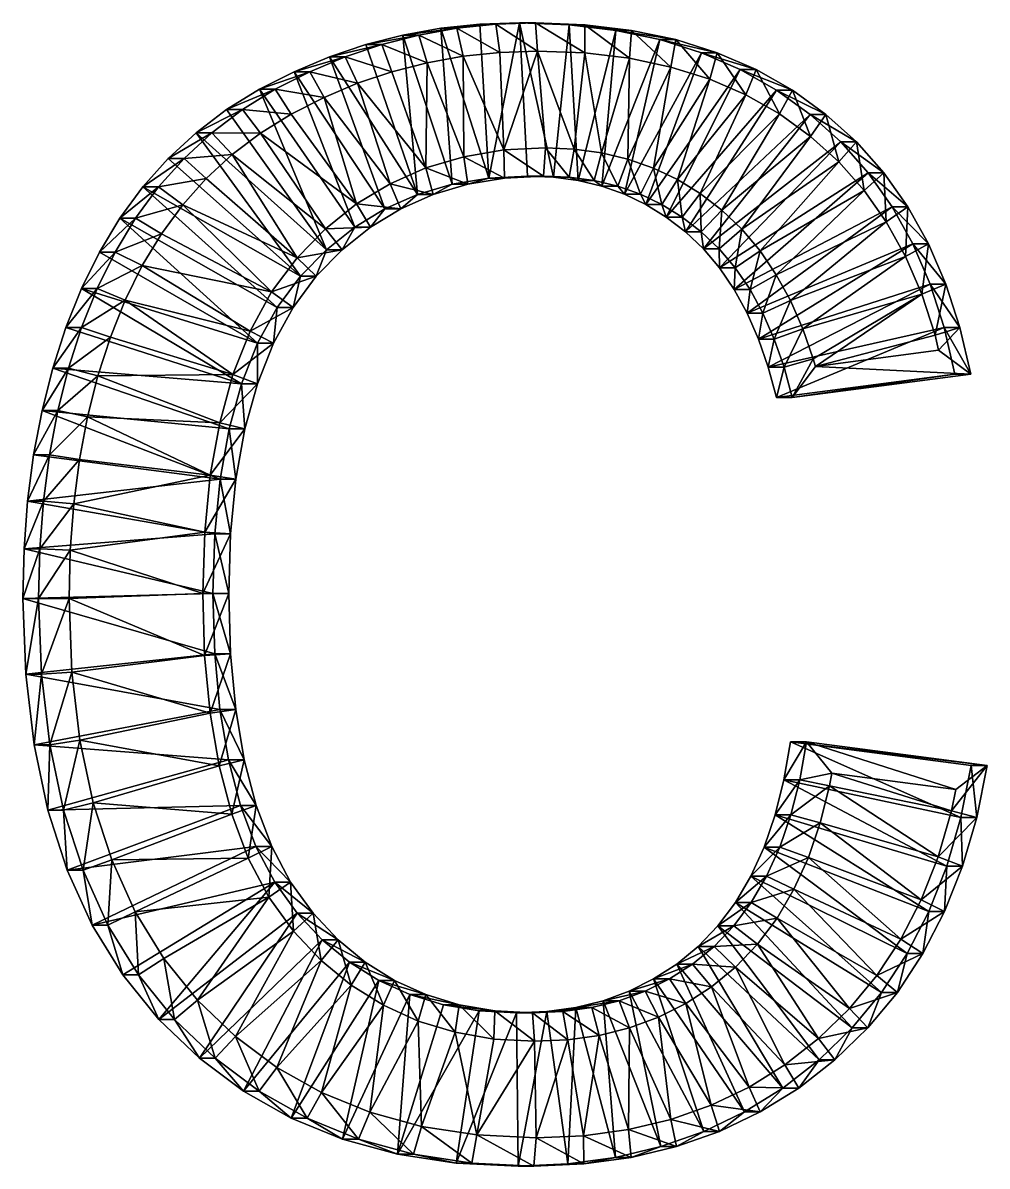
# Model space of a CAD drawing. Header units: metres. Extents: x -136 to 55, y -57 to 41.
# Drawn here: x -102.71 to -93.78, y -12.21 to -1.62 of the extents above; entities that cross this region are included whole.
import ezdxf

# ---------------------------------------------------------------- set-up
doc = ezdxf.new("R2010")
doc.units = ezdxf.units.M
doc.layers.get('0').update_dxf_attribs({"true_color": 0x57e057})

msp = doc.modelspace()

# ---------------------------------------------------------------- meshes
at = {"color": 74, "true_color": 0x58b11a}
mesh = msp.add_polyface(dxfattribs=at)
corners = [(-99.36, -3.339, 0.1), (-99.059, -3.206, 0.071), (-99.213, -3.339, 1.621), (-98.913, -3.206, 1.592), (-98.739, -3.112, 0.04), (-98.592, -3.112, 1.562), (-98.399, -3.055, 0.007), (-98.252, -3.055, 1.529), (-98.039, -3.036, -0.027), (-98.481, -1.629, 0.015), (-98.334, -1.629, 1.537), (-97.966, -1.616, 1.501), (-98.841, -1.667, 0.05), (-98.694, -1.667, 1.571), (-99.193, -1.73, 0.084), (-99.046, -1.73, 1.605), (-99.537, -1.817, 0.117), (-99.39, -1.817, 1.638), (-99.873, -1.93, 0.149), (-99.213, -3.339, 1.621), (-98.913, -3.206, 1.592), (-98.592, -3.112, 1.562), (-98.252, -3.055, 1.529), (-98.334, -1.629, 1.537), (-97.966, -1.616, 1.501), (-98.694, -1.667, 1.571), (-99.046, -1.73, 1.605), (-99.39, -1.817, 1.638), (-99.727, -1.93, 1.671), (-99.494, -3.51, 1.648), (-99.622, -3.294, 1.88), (-99.313, -3.106, 1.85), (-98.981, -2.96, 1.818), (-98.63, -2.856, 1.785), (-98.26, -2.794, 1.749), (-98.295, -1.891, 1.752), (-97.946, -1.879, 1.719), (-98.637, -1.926, 1.785), (-98.97, -1.986, 1.817), (-99.296, -2.069, 1.849), (-99.727, -1.93, 1.671), (-99.614, -2.176, 1.879), (-98.113, -1.616, -0.02)]
mesh.append_faces([[corners[k] for k in face] for face in [(4, 12, 6), (1, 14, 4), (0, 18, 1)]], dxfattribs={"vtx0": -1, "vtx1": -1, "color": 74})
mesh.append_faces([[corners[k] for k in face] for face in [(34, 35, 37), (33, 37, 38), (32, 38, 39), (32, 39, 41), (6, 9, 42), (6, 12, 9), (4, 14, 12), (1, 16, 14), (1, 18, 16)]], dxfattribs={"vtx0": -1, "vtx2": -1, "color": 74})
mesh.append_faces([[corners[k] for k in face] for face in [(0, 1, 2), (1, 4, 3), (4, 6, 5), (6, 8, 7), (9, 12, 10), (12, 14, 13), (14, 16, 15), (16, 18, 17), (2, 3, 19), (3, 5, 20), (5, 7, 21), (10, 13, 23), (13, 15, 25), (15, 17, 26), (17, 28, 27), (29, 19, 30), (19, 20, 31), (20, 21, 32), (21, 22, 33), (23, 25, 35), (25, 26, 37), (26, 27, 38), (27, 40, 39)]], dxfattribs={"vtx1": -1, "color": 74})
mesh.append_faces([[corners[k] for k in face] for face in [(33, 34, 37), (32, 33, 38), (31, 32, 41)]], dxfattribs={"vtx1": -1, "vtx2": -1, "color": 74})
mesh.append_faces([[corners[k] for k in face] for face in [(1, 3, 2), (4, 5, 3), (6, 7, 5), (9, 10, 11), (12, 13, 10), (14, 15, 13), (16, 17, 15), (3, 20, 19), (5, 21, 20), (7, 22, 21), (10, 23, 24), (13, 25, 23), (15, 26, 25), (17, 27, 26), (19, 31, 30), (20, 32, 31), (21, 33, 32), (22, 34, 33), (23, 35, 36), (25, 37, 35), (26, 38, 37), (27, 39, 38), (40, 41, 39)]], dxfattribs={"vtx2": -1, "color": 74})
mesh = msp.add_polyface(dxfattribs=at)
corners = [(-96.07, -2.049, -0.217), (-96.429, -1.893, -0.182), (-95.923, -2.049, 1.305), (-96.283, -1.893, 1.339), (-96.814, -1.772, -0.145), (-96.667, -1.772, 1.376), (-97.222, -1.686, -0.106), (-97.076, -1.686, 1.416), (-97.655, -1.634, -0.064), (-97.509, -1.634, 1.457), (-98.113, -1.616, -0.02), (-97.966, -1.616, 1.501), (-98.481, -1.629, 0.015), (-96.283, -1.893, 1.339), (-95.923, -2.049, 1.305), (-96.667, -1.772, 1.376), (-97.076, -1.686, 1.416), (-97.509, -1.634, 1.457), (-97.966, -1.616, 1.501), (-98.334, -1.629, 1.537), (-97.892, -3.036, 1.494), (-97.872, -2.773, 1.712), (-98.26, -2.794, 1.749), (-97.653, -3.046, 1.471), (-97.608, -2.785, 1.686), (-97.423, -3.078, 1.449), (-97.354, -2.82, 1.662), (-96.018, -2.284, 1.533), (-96.353, -2.139, 1.565), (-96.712, -2.026, 1.6), (-97.097, -1.944, 1.637), (-97.508, -1.895, 1.677), (-97.946, -1.879, 1.719), (-98.334, -1.629, 1.537), (-96.652, -3.068, 1.594), (-96.44, -3.198, 1.574), (-96.875, -2.961, 1.616), (-97.11, -2.879, 1.638), (-98.295, -1.891, 1.752), (-96.755, -3.415, -0.151), (-95.734, -2.239, -0.249), (-96.944, -3.299, -0.133), (-97.142, -3.204, -0.114), (-97.351, -3.13, -0.093), (-97.57, -3.078, -0.072), (-97.799, -3.046, -0.05), (-98.039, -3.036, -0.027), (-98.399, -3.055, 0.007)]
mesh.append_faces([[corners[k] for k in face] for face in [(42, 1, 41), (43, 4, 42), (44, 6, 43), (45, 8, 44), (46, 10, 45), (47, 10, 46)]], dxfattribs={"vtx0": -1, "vtx1": -1, "color": 74})
mesh.append_faces([[corners[k] for k in face] for face in [(34, 27, 28), (36, 28, 29), (37, 29, 30), (26, 30, 31), (24, 31, 32), (22, 32, 38), (39, 0, 40), (41, 1, 0), (42, 4, 1), (43, 6, 4), (44, 8, 6), (45, 10, 8)]], dxfattribs={"vtx0": -1, "vtx2": -1, "color": 74})
mesh.append_faces([[corners[k] for k in face] for face in [(0, 1, 2), (1, 4, 3), (4, 6, 5), (6, 8, 7), (8, 10, 9), (10, 12, 11), (3, 5, 13), (5, 7, 15), (7, 9, 16), (9, 11, 17), (11, 19, 18), (14, 13, 27), (13, 15, 28), (15, 16, 29), (16, 17, 30), (17, 18, 31), (18, 33, 32)]], dxfattribs={"vtx1": -1, "color": 74})
mesh.append_faces([[corners[k] for k in face] for face in [(34, 35, 27), (36, 34, 28), (37, 36, 29), (26, 37, 30), (24, 26, 31), (21, 24, 32), (22, 21, 32)]], dxfattribs={"vtx1": -1, "vtx2": -1, "color": 74})
mesh.append_faces([[corners[k] for k in face] for face in [(1, 3, 2), (4, 5, 3), (6, 7, 5), (8, 9, 7), (10, 11, 9), (3, 13, 14), (5, 15, 13), (7, 16, 15), (9, 17, 16), (11, 18, 17), (20, 21, 22), (23, 24, 21), (25, 26, 24), (13, 28, 27), (15, 29, 28), (16, 30, 29), (17, 31, 30), (18, 32, 31)]], dxfattribs={"vtx2": -1, "color": 74})
mesh = msp.add_polyface(dxfattribs=at)
corners = [(-99.873, -1.93, 0.149), (-99.727, -1.93, 1.671), (-99.39, -1.817, 1.638), (-100.201, -2.069, 0.181), (-100.055, -2.069, 1.702), (-100.522, -2.232, 0.212), (-100.375, -2.232, 1.733), (-100.826, -2.42, 0.241), (-100.68, -2.42, 1.763), (-101.108, -2.634, 0.268), (-100.962, -2.634, 1.79), (-101.367, -2.872, 0.293), (-101.22, -2.872, 1.815), (-101.602, -3.136, 0.316), (-101.456, -3.136, 1.837), (-101.815, -3.425, 0.336), (-101.668, -3.425, 1.858), (-99.727, -1.93, 1.671), (-99.39, -1.817, 1.638), (-100.055, -2.069, 1.702), (-100.375, -2.232, 1.733), (-100.68, -2.42, 1.763), (-100.962, -2.634, 1.79), (-101.22, -2.872, 1.815), (-101.456, -3.136, 1.837), (-101.668, -3.425, 1.858), (-99.614, -2.176, 1.879), (-99.924, -2.307, 1.909), (-100.227, -2.461, 1.938), (-100.512, -2.637, 1.966), (-100.774, -2.835, 1.991), (-101.014, -3.057, 2.014), (-101.232, -3.302, 2.035), (-99.313, -3.106, 1.85), (-99.622, -3.294, 1.88), (-100.173, -3.793, 1.933), (-99.909, -3.523, 1.908), (-99.36, -3.339, 0.1), (-99.64, -3.51, 0.127), (-100.142, -3.964, 0.175), (-99.901, -3.718, 0.152)]
mesh.append_faces([[corners[k] for k in face] for face in [(29, 34, 28), (38, 3, 37), (11, 39, 13), (9, 39, 11), (7, 40, 9), (5, 40, 7)]], dxfattribs={"vtx0": -1, "vtx1": -1, "color": 74})
mesh.append_faces([[corners[k] for k in face] for face in [(33, 26, 27), (34, 27, 28), (30, 35, 36), (29, 36, 34), (37, 3, 0), (38, 5, 3)]], dxfattribs={"vtx0": -1, "vtx2": -1, "color": 74})
mesh.append_faces([[corners[k] for k in face] for face in [(0, 3, 1), (3, 5, 4), (5, 7, 6), (7, 9, 8), (9, 11, 10), (11, 13, 12), (13, 15, 14), (1, 4, 17), (4, 6, 19), (6, 8, 20), (8, 10, 21), (10, 12, 22), (12, 14, 23), (14, 16, 24), (17, 19, 26), (19, 20, 27), (20, 21, 28), (21, 22, 29), (22, 23, 30), (23, 24, 31), (24, 25, 32)]], dxfattribs={"vtx1": -1, "color": 74})
mesh.append_faces([[corners[k] for k in face] for face in [(34, 33, 27), (31, 32, 35), (30, 31, 35), (29, 30, 36), (38, 40, 5)]], dxfattribs={"vtx1": -1, "vtx2": -1, "color": 74})
mesh.append_faces([[corners[k] for k in face] for face in [(0, 1, 2), (3, 4, 1), (5, 6, 4), (7, 8, 6), (9, 10, 8), (11, 12, 10), (13, 14, 12), (15, 16, 14), (1, 17, 18), (4, 19, 17), (6, 20, 19), (8, 21, 20), (10, 22, 21), (12, 23, 22), (14, 24, 23), (16, 25, 24), (19, 27, 26), (20, 28, 27), (21, 29, 28), (22, 30, 29), (23, 31, 30), (24, 32, 31)]], dxfattribs={"vtx2": -1, "color": 74})
mesh = msp.add_polyface(dxfattribs=at)
corners = [(-94.474, -3.664, -0.371), (-94.327, -3.664, 1.151), (-94.166, -4.037, 1.135), (-94.665, -3.321, -0.352), (-94.519, -3.321, 1.169), (-94.887, -3.006, -0.331), (-94.741, -3.006, 1.191), (-95.14, -2.72, -0.306), (-94.993, -2.72, 1.215), (-95.423, -2.464, -0.279), (-95.277, -2.464, 1.242), (-95.734, -2.239, -0.249), (-95.588, -2.239, 1.272), (-96.07, -2.049, -0.217), (-95.923, -2.049, 1.305), (-94.166, -4.037, 1.135), (-94.327, -3.664, 1.151), (-94.519, -3.321, 1.169), (-94.741, -3.006, 1.191), (-94.993, -2.72, 1.215), (-95.277, -2.464, 1.242), (-95.588, -2.239, 1.272), (-95.923, -2.049, 1.305), (-96.283, -1.893, 1.339), (-96.116, -3.887, 1.323), (-95.887, -3.728, 1.52), (-96.055, -3.529, 1.537), (-95.98, -4.086, 1.31), (-94.54, -3.781, 1.391), (-94.39, -4.13, 1.376), (-94.719, -3.461, 1.408), (-94.924, -3.169, 1.428), (-95.158, -2.905, 1.45), (-95.42, -2.668, 1.475), (-95.708, -2.46, 1.503), (-96.018, -2.284, 1.533), (-95.605, -4.189, 1.493), (-95.737, -3.949, 1.506), (-96.241, -3.352, 1.555), (-96.44, -3.198, 1.574), (-96.007, -4.306, -0.223), (-96.127, -4.086, -0.211), (-96.262, -3.887, -0.198), (-96.412, -3.709, -0.184), (-96.578, -3.551, -0.168)]
mesh.append_faces([[corners[k] for k in face] for face in [(41, 3, 40), (42, 5, 41), (43, 7, 42)]], dxfattribs={"vtx0": -1, "vtx1": -1, "color": 74})
mesh.append_faces([[corners[k] for k in face] for face in [(36, 28, 30), (37, 30, 31), (25, 31, 32), (26, 32, 33), (38, 33, 34), (39, 34, 35), (40, 3, 0), (41, 5, 3), (42, 7, 5), (43, 9, 7), (44, 11, 9)]], dxfattribs={"vtx0": -1, "vtx2": -1, "color": 74})
mesh.append_faces([[corners[k] for k in face] for face in [(0, 3, 1), (3, 5, 4), (5, 7, 6), (7, 9, 8), (9, 11, 10), (11, 13, 12), (2, 1, 15), (1, 4, 16), (4, 6, 17), (6, 8, 18), (8, 10, 19), (10, 12, 20), (12, 14, 21), (14, 23, 22), (24, 27, 25), (16, 17, 28), (17, 18, 30), (18, 19, 31), (19, 20, 32), (20, 21, 33), (21, 22, 34)]], dxfattribs={"vtx1": -1, "color": 74})
mesh.append_faces([[corners[k] for k in face] for face in [(37, 36, 30), (25, 37, 31), (26, 25, 32), (38, 26, 33)]], dxfattribs={"vtx1": -1, "vtx2": -1, "color": 74})
mesh.append_faces([[corners[k] for k in face] for face in [(0, 1, 2), (3, 4, 1), (5, 6, 4), (7, 8, 6), (9, 10, 8), (11, 12, 10), (13, 14, 12), (1, 16, 15), (4, 17, 16), (6, 18, 17), (8, 19, 18), (10, 20, 19), (12, 21, 20), (14, 22, 21), (24, 25, 26), (16, 28, 29), (17, 30, 28), (18, 31, 30), (19, 32, 31), (20, 33, 32), (21, 34, 33), (22, 35, 34)]], dxfattribs={"vtx2": -1, "color": 74})
mesh = msp.add_polyface(dxfattribs=at)
corners = [(-98.039, -3.036, -0.027), (-97.892, -3.036, 1.494), (-98.252, -3.055, 1.529), (-97.799, -3.046, -0.05), (-97.653, -3.046, 1.471), (-97.57, -3.078, -0.072), (-97.423, -3.078, 1.449), (-97.351, -3.13, -0.093), (-97.204, -3.13, 1.428), (-97.142, -3.204, -0.114), (-96.995, -3.204, 1.408), (-96.944, -3.299, -0.133), (-96.797, -3.299, 1.389), (-96.755, -3.415, -0.151), (-96.609, -3.415, 1.371), (-96.578, -3.551, -0.168), (-96.431, -3.551, 1.353), (-96.412, -3.709, -0.184), (-96.266, -3.709, 1.338), (-96.262, -3.887, -0.198), (-96.116, -3.887, 1.323), (-96.127, -4.086, -0.211), (-98.252, -3.055, 1.529), (-97.892, -3.036, 1.494), (-97.653, -3.046, 1.471), (-97.423, -3.078, 1.449), (-97.204, -3.13, 1.428), (-96.995, -3.204, 1.408), (-96.797, -3.299, 1.389), (-96.609, -3.415, 1.371), (-96.431, -3.551, 1.353), (-96.266, -3.709, 1.338), (-96.116, -3.887, 1.323), (-98.26, -2.794, 1.749), (-97.872, -2.773, 1.712), (-97.608, -2.785, 1.686), (-97.354, -2.82, 1.662), (-97.11, -2.879, 1.638), (-96.875, -2.961, 1.616), (-96.652, -3.068, 1.594), (-96.44, -3.198, 1.574), (-96.241, -3.352, 1.555), (-96.055, -3.529, 1.537), (-95.708, -2.46, 1.503), (-95.423, -2.464, -0.279), (-95.734, -2.239, -0.249), (-96.07, -2.049, -0.217)]
mesh.append_faces([[corners[k] for k in face] for face in [(15, 44, 17), (13, 45, 15), (11, 46, 13)]], dxfattribs={"vtx0": -1, "vtx1": -1, "color": 74})
mesh.append_faces([[corners[k] for k in face] for face in [(0, 3, 1), (3, 5, 4), (5, 7, 6), (7, 9, 8), (9, 11, 10), (11, 13, 12), (13, 15, 14), (15, 17, 16), (17, 19, 18), (19, 21, 20), (2, 1, 22), (1, 4, 23), (4, 6, 24), (6, 8, 25), (8, 10, 26), (10, 12, 27), (12, 14, 28), (14, 16, 29), (16, 18, 30), (18, 20, 31), (22, 23, 33), (23, 24, 34), (24, 25, 35), (25, 26, 36), (26, 27, 37), (27, 28, 38), (28, 29, 39), (29, 30, 40), (30, 31, 41), (31, 32, 42)]], dxfattribs={"vtx1": -1, "color": 74})
mesh.append_faces([[corners[k] for k in face] for face in [(40, 41, 43)]], dxfattribs={"vtx1": -1, "vtx2": -1, "color": 74})
mesh.append_faces([[corners[k] for k in face] for face in [(0, 1, 2), (3, 4, 1), (5, 6, 4), (7, 8, 6), (9, 10, 8), (11, 12, 10), (13, 14, 12), (15, 16, 14), (17, 18, 16), (19, 20, 18), (1, 23, 22), (4, 24, 23), (6, 25, 24), (8, 26, 25), (10, 27, 26), (12, 28, 27), (14, 29, 28), (16, 30, 29), (18, 31, 30), (20, 32, 31), (26, 37, 36), (27, 38, 37), (28, 39, 38), (29, 40, 39), (30, 41, 40), (31, 42, 41)]], dxfattribs={"vtx2": -1, "color": 74})
mesh = msp.add_polyface(dxfattribs=at)
corners = [(-100.886, -5.842, 0.247), (-100.739, -5.842, 1.768), (-100.789, -6.35, 1.773), (-100.803, -5.378, 0.239), (-100.656, -5.378, 1.76), (-100.687, -4.959, 0.228), (-100.541, -4.959, 1.749), (-100.539, -4.583, 0.213), (-100.392, -4.583, 1.735), (-100.357, -4.252, 0.196), (-100.211, -4.252, 1.717), (-100.142, -3.964, 0.175), (-99.996, -3.964, 1.697), (-99.901, -3.718, 0.152), (-99.755, -3.718, 1.674), (-99.64, -3.51, 0.127), (-99.494, -3.51, 1.648), (-99.36, -3.339, 0.1), (-99.213, -3.339, 1.621), (-100.739, -5.842, 1.768), (-100.789, -6.35, 1.773), (-100.656, -5.378, 1.76), (-100.541, -4.959, 1.749), (-100.392, -4.583, 1.735), (-100.211, -4.252, 1.717), (-99.996, -3.964, 1.697), (-99.755, -3.718, 1.674), (-99.494, -3.51, 1.648), (-99.213, -3.339, 1.621), (-100.977, -5.806, 2.011), (-101.028, -6.333, 2.015), (-100.89, -5.32, 2.002), (-100.768, -4.875, 1.99), (-100.608, -4.471, 1.975), (-100.409, -4.109, 1.956), (-100.173, -3.793, 1.933), (-99.909, -3.523, 1.908), (-99.622, -3.294, 1.88), (-102.018, -4.887, 2.111), (-101.765, -4.185, 2.086), (-101.608, -3.865, 2.071), (-101.43, -3.571, 2.054), (-101.232, -3.302, 2.035), (-102.17, -4.078, 0.371), (-101.815, -3.425, 0.336), (-101.602, -3.136, 0.316), (-101.108, -2.634, 0.268)]
mesh.append_faces([[corners[k] for k in face] for face in [(45, 9, 44)]], dxfattribs={"vtx0": -1, "vtx1": -1, "color": 74})
mesh.append_faces([[corners[k] for k in face] for face in [(38, 31, 32), (39, 32, 33), (40, 33, 34), (42, 34, 35), (43, 7, 5), (44, 9, 7), (45, 11, 9), (46, 13, 11)]], dxfattribs={"vtx0": -1, "vtx2": -1, "color": 74})
mesh.append_faces([[corners[k] for k in face] for face in [(0, 3, 1), (3, 5, 4), (5, 7, 6), (7, 9, 8), (9, 11, 10), (11, 13, 12), (13, 15, 14), (15, 17, 16), (1, 4, 19), (4, 6, 21), (6, 8, 22), (8, 10, 23), (10, 12, 24), (12, 14, 25), (14, 16, 26), (16, 18, 27), (19, 21, 29), (21, 22, 31), (22, 23, 32), (23, 24, 33), (24, 25, 34), (25, 26, 35), (26, 27, 36)]], dxfattribs={"vtx1": -1, "color": 74})
mesh.append_faces([[corners[k] for k in face] for face in [(41, 40, 34), (42, 41, 34)]], dxfattribs={"vtx1": -1, "vtx2": -1, "color": 74})
mesh.append_faces([[corners[k] for k in face] for face in [(0, 1, 2), (3, 4, 1), (5, 6, 4), (7, 8, 6), (9, 10, 8), (11, 12, 10), (13, 14, 12), (15, 16, 14), (17, 18, 16), (1, 19, 20), (4, 21, 19), (6, 22, 21), (8, 23, 22), (10, 24, 23), (12, 25, 24), (14, 26, 25), (16, 27, 26), (18, 28, 27), (19, 29, 30), (21, 31, 29), (22, 32, 31), (23, 33, 32), (24, 34, 33), (25, 35, 34), (26, 36, 35), (27, 37, 36)]], dxfattribs={"vtx2": -1, "color": 74})
mesh = msp.add_polyface(dxfattribs=at)
corners = [(-101.815, -3.425, 0.336), (-102.004, -3.739, 0.355), (-101.668, -3.425, 1.858), (-101.858, -3.739, 1.876), (-102.17, -4.078, 0.371), (-102.024, -4.078, 1.892), (-102.314, -4.438, 0.384), (-102.168, -4.438, 1.906), (-102.436, -4.815, 0.396), (-102.289, -4.815, 1.918), (-102.535, -5.208, 0.406), (-102.389, -5.208, 1.927), (-102.613, -5.618, 0.413), (-102.466, -5.618, 1.935), (-102.668, -6.046, 0.418), (-102.521, -6.046, 1.94), (-101.668, -3.425, 1.858), (-101.858, -3.739, 1.876), (-102.024, -4.078, 1.892), (-102.168, -4.438, 1.906), (-102.289, -4.815, 1.918), (-102.389, -5.208, 1.927), (-102.466, -5.618, 1.935), (-102.521, -6.046, 1.94), (-101.43, -3.571, 2.054), (-101.232, -3.302, 2.035), (-101.608, -3.865, 2.071), (-101.765, -4.185, 2.086), (-101.901, -4.527, 2.1), (-102.018, -4.887, 2.111), (-102.113, -5.265, 2.12), (-102.187, -5.66, 2.127), (-102.241, -6.072, 2.132), (-101.028, -6.333, 2.015), (-100.977, -5.806, 2.011), (-100.89, -5.32, 2.002), (-100.768, -4.875, 1.99), (-100.608, -4.471, 1.975), (-100.886, -5.842, 0.247), (-100.803, -5.378, 0.239), (-100.687, -4.959, 0.228), (-100.539, -4.583, 0.213)]
mesh.append_faces([[corners[k] for k in face] for face in [(12, 38, 14), (10, 38, 12), (8, 39, 10), (6, 40, 8), (4, 40, 6), (1, 41, 4), (0, 41, 1)]], dxfattribs={"vtx0": -1, "vtx1": -1, "color": 74})
mesh.append_faces([[corners[k] for k in face] for face in [(32, 33, 34), (30, 34, 35), (10, 39, 38), (8, 40, 39)]], dxfattribs={"vtx0": -1, "vtx2": -1, "color": 74})
mesh.append_faces([[corners[k] for k in face] for face in [(0, 1, 2), (1, 4, 3), (4, 6, 5), (6, 8, 7), (8, 10, 9), (10, 12, 11), (12, 14, 13), (2, 3, 16), (3, 5, 17), (5, 7, 18), (7, 9, 19), (9, 11, 20), (11, 13, 21), (13, 15, 22), (16, 17, 24), (17, 18, 26), (18, 19, 27), (19, 20, 28), (20, 21, 29), (21, 22, 30), (22, 23, 31)]], dxfattribs={"vtx1": -1, "color": 74})
mesh.append_faces([[corners[k] for k in face] for face in [(31, 32, 34), (30, 31, 34), (29, 30, 35), (28, 29, 36), (27, 28, 36), (26, 27, 37)]], dxfattribs={"vtx1": -1, "vtx2": -1, "color": 74})
mesh.append_faces([[corners[k] for k in face] for face in [(1, 3, 2), (4, 5, 3), (6, 7, 5), (8, 9, 7), (10, 11, 9), (12, 13, 11), (14, 15, 13), (3, 17, 16), (5, 18, 17), (7, 19, 18), (9, 20, 19), (11, 21, 20), (13, 22, 21), (15, 23, 22), (16, 24, 25), (17, 26, 24), (18, 27, 26), (19, 28, 27), (20, 29, 28), (21, 30, 29), (22, 31, 30), (23, 32, 31)]], dxfattribs={"vtx2": -1, "color": 74})
mesh = msp.add_polyface(dxfattribs=at)
corners = [(-96.127, -4.086, -0.211), (-95.98, -4.086, 1.31), (-96.116, -3.887, 1.323), (-96.007, -4.306, -0.223), (-95.86, -4.306, 1.299), (-95.901, -4.546, -0.233), (-95.755, -4.546, 1.288), (-95.811, -4.807, -0.242), (-95.664, -4.807, 1.28), (-95.735, -5.088, -0.249), (-95.589, -5.088, 1.272), (-94.083, -4.87, -0.408), (-93.937, -4.87, 1.113), (-94.183, -4.439, -0.399), (-94.036, -4.439, 1.123), (-94.313, -4.037, -0.386), (-94.166, -4.037, 1.135), (-94.474, -3.664, -0.371), (-96.116, -3.887, 1.323), (-95.98, -4.086, 1.31), (-95.86, -4.306, 1.299), (-95.755, -4.546, 1.288), (-95.664, -4.807, 1.28), (-95.589, -5.088, 1.272), (-93.937, -4.87, 1.113), (-94.036, -4.439, 1.123), (-94.166, -4.037, 1.135), (-95.737, -3.949, 1.506), (-95.887, -3.728, 1.52), (-95.605, -4.189, 1.493), (-95.491, -4.45, 1.482), (-95.394, -4.73, 1.473), (-95.375, -4.799, 1.471), (-94.235, -4.648, 1.361), (-94.267, -4.509, 1.364), (-94.39, -4.13, 1.376), (-94.327, -3.664, 1.151), (-94.54, -3.781, 1.391)]
mesh.append_faces([[corners[k] for k in face] for face in [(9, 13, 11)]], dxfattribs={"vtx0": -1, "color": 74})
mesh.append_faces([[corners[k] for k in face] for face in [(7, 13, 9), (5, 15, 7), (3, 17, 5)]], dxfattribs={"vtx0": -1, "vtx1": -1, "color": 74})
mesh.append_faces([[corners[k] for k in face] for face in [(32, 34, 35), (30, 35, 37), (7, 15, 13), (5, 17, 15)]], dxfattribs={"vtx0": -1, "vtx2": -1, "color": 74})
mesh.append_faces([[corners[k] for k in face] for face in [(0, 3, 1), (3, 5, 4), (5, 7, 6), (7, 9, 8), (9, 11, 10), (11, 13, 12), (13, 15, 14), (15, 17, 16), (2, 1, 18), (1, 4, 19), (4, 6, 20), (6, 8, 21), (8, 10, 22), (10, 12, 23), (12, 14, 24), (14, 16, 25), (19, 20, 27), (20, 21, 29), (21, 22, 30), (22, 23, 31), (23, 24, 32), (24, 25, 33), (25, 26, 34), (26, 36, 35)]], dxfattribs={"vtx1": -1, "color": 74})
mesh.append_faces([[corners[k] for k in face] for face in [(31, 32, 35), (30, 31, 35), (29, 30, 37)]], dxfattribs={"vtx1": -1, "vtx2": -1, "color": 74})
mesh.append_faces([[corners[k] for k in face] for face in [(0, 1, 2), (3, 4, 1), (5, 6, 4), (7, 8, 6), (9, 10, 8), (11, 12, 10), (13, 14, 12), (15, 16, 14), (1, 19, 18), (4, 20, 19), (6, 21, 20), (8, 22, 21), (10, 23, 22), (12, 24, 23), (14, 25, 24), (16, 26, 25), (19, 27, 28), (20, 29, 27), (21, 30, 29), (22, 31, 30), (23, 32, 31), (24, 33, 32), (25, 34, 33), (26, 35, 34), (32, 33, 34)]], dxfattribs={"vtx2": -1, "color": 74})
mesh = msp.add_polyface(dxfattribs=at)
corners = [(-100.888, -7.976, 0.247), (-100.936, -7.461, 0.252), (-100.741, -7.976, 1.769), (-100.789, -7.461, 1.773), (-100.952, -6.902, 0.253), (-100.805, -6.902, 1.775), (-100.935, -6.35, 0.252), (-100.789, -6.35, 1.773), (-100.886, -5.842, 0.247), (-102.668, -6.046, 0.418), (-102.701, -6.489, 0.422), (-102.521, -6.046, 1.94), (-102.555, -6.489, 1.943), (-102.712, -6.95, 0.423), (-102.566, -6.95, 1.944), (-102.686, -7.651, 0.42), (-102.54, -7.651, 1.942), (-102.609, -8.304, 0.413), (-102.463, -8.304, 1.934), (-100.741, -7.976, 1.769), (-100.662, -8.444, 1.761), (-100.789, -7.461, 1.773), (-100.805, -6.902, 1.775), (-100.789, -6.35, 1.773), (-100.739, -5.842, 1.768), (-102.521, -6.046, 1.94), (-102.555, -6.489, 1.943), (-102.566, -6.95, 1.944), (-102.54, -7.651, 1.942), (-102.463, -8.304, 1.934), (-100.979, -8.01, 2.011), (-101.029, -7.477, 2.016), (-101.045, -6.902, 2.017), (-101.028, -6.333, 2.015), (-100.739, -5.842, 1.768), (-102.241, -6.072, 2.132), (-102.273, -6.502, 2.135), (-102.284, -6.948, 2.136), (-102.259, -7.63, 2.134), (-102.184, -8.261, 2.127)]
mesh.append_faces([[corners[k] for k in face] for face in [(15, 0, 17), (13, 1, 15), (10, 4, 13), (9, 6, 10)]], dxfattribs={"vtx0": -1, "vtx1": -1, "color": 74})
mesh.append_faces([[corners[k] for k in face] for face in [(38, 30, 31), (37, 31, 32), (36, 32, 33), (15, 1, 0), (13, 4, 1), (10, 6, 4), (9, 8, 6)]], dxfattribs={"vtx0": -1, "vtx2": -1, "color": 74})
mesh.append_faces([[corners[k] for k in face] for face in [(0, 1, 2), (1, 4, 3), (4, 6, 5), (6, 8, 7), (9, 10, 11), (10, 13, 12), (13, 15, 14), (15, 17, 16), (2, 3, 19), (3, 5, 21), (5, 7, 22), (7, 24, 23), (11, 12, 25), (12, 14, 26), (14, 16, 27), (16, 18, 28), (19, 21, 30), (21, 22, 31), (22, 23, 32), (23, 34, 33), (25, 26, 35), (26, 27, 36), (27, 28, 37), (28, 29, 38)]], dxfattribs={"vtx1": -1, "color": 74})
mesh.append_faces([[corners[k] for k in face] for face in [(38, 39, 30), (37, 38, 31), (36, 37, 32), (35, 36, 33)]], dxfattribs={"vtx1": -1, "vtx2": -1, "color": 74})
mesh.append_faces([[corners[k] for k in face] for face in [(1, 3, 2), (4, 5, 3), (6, 7, 5), (10, 12, 11), (13, 14, 12), (15, 16, 14), (17, 18, 16), (2, 19, 20), (3, 21, 19), (5, 22, 21), (7, 23, 22), (12, 26, 25), (14, 27, 26), (16, 28, 27), (18, 29, 28), (21, 31, 30), (22, 32, 31), (23, 33, 32), (26, 36, 35), (27, 37, 36), (28, 38, 37), (29, 39, 38)]], dxfattribs={"vtx2": -1, "color": 74})
mesh = msp.add_polyface(dxfattribs=at)
corners = [(-100.173, -9.864, 0.178), (-100.379, -9.577, 0.198), (-100.026, -9.864, 1.7), (-100.233, -9.577, 1.72), (-100.554, -9.245, 0.215), (-100.408, -9.245, 1.736), (-100.697, -8.867, 0.229), (-100.551, -8.867, 1.75), (-100.809, -8.444, 0.239), (-100.662, -8.444, 1.761), (-100.888, -7.976, 0.247), (-100.741, -7.976, 1.769), (-102.609, -8.304, 0.413), (-102.481, -8.909, 0.401), (-102.463, -8.304, 1.934), (-102.335, -8.909, 1.922), (-102.301, -9.465, 0.383), (-102.155, -9.465, 1.905), (-102.07, -9.974, 0.361), (-101.924, -9.974, 1.882), (-100.026, -9.864, 1.7), (-100.233, -9.577, 1.72), (-100.408, -9.245, 1.736), (-100.551, -8.867, 1.75), (-100.662, -8.444, 1.761), (-102.463, -8.304, 1.934), (-102.335, -8.909, 1.922), (-102.155, -9.465, 1.905), (-101.924, -9.974, 1.882), (-100.434, -9.716, 1.958), (-100.206, -10.031, 1.936), (-100.625, -9.353, 1.977), (-100.779, -8.947, 1.991), (-100.896, -8.5, 2.003), (-100.741, -7.976, 1.769), (-100.979, -8.01, 2.011), (-102.184, -8.261, 2.127), (-102.061, -8.841, 2.115), (-101.89, -9.37, 2.099), (-101.672, -9.85, 2.078)]
mesh.append_faces([[corners[k] for k in face] for face in [(16, 4, 18), (13, 6, 16), (12, 8, 13)]], dxfattribs={"vtx0": -1, "vtx1": -1, "color": 74})
mesh.append_faces([[corners[k] for k in face] for face in [(39, 29, 31), (38, 31, 32), (37, 32, 33), (36, 33, 35), (18, 4, 1), (16, 6, 4), (13, 8, 6), (12, 10, 8)]], dxfattribs={"vtx0": -1, "vtx2": -1, "color": 74})
mesh.append_faces([[corners[k] for k in face] for face in [(0, 1, 2), (1, 4, 3), (4, 6, 5), (6, 8, 7), (8, 10, 9), (12, 13, 14), (13, 16, 15), (16, 18, 17), (2, 3, 20), (3, 5, 21), (5, 7, 22), (7, 9, 23), (9, 11, 24), (14, 15, 25), (15, 17, 26), (17, 19, 27), (21, 22, 29), (22, 23, 31), (23, 24, 32), (24, 34, 33), (25, 26, 36), (26, 27, 37), (27, 28, 38)]], dxfattribs={"vtx1": -1, "color": 74})
mesh.append_faces([[corners[k] for k in face] for face in [(38, 39, 31), (37, 38, 32), (36, 37, 33)]], dxfattribs={"vtx1": -1, "vtx2": -1, "color": 74})
mesh.append_faces([[corners[k] for k in face] for face in [(1, 3, 2), (4, 5, 3), (6, 7, 5), (8, 9, 7), (10, 11, 9), (13, 15, 14), (16, 17, 15), (18, 19, 17), (3, 21, 20), (5, 22, 21), (7, 23, 22), (9, 24, 23), (15, 26, 25), (17, 27, 26), (19, 28, 27), (21, 29, 30), (22, 31, 29), (23, 32, 31), (24, 33, 32), (34, 35, 33), (26, 37, 36), (27, 38, 37), (28, 39, 38)]], dxfattribs={"vtx2": -1, "color": 74})
mesh = msp.add_polyface(dxfattribs=at)
corners = [(-95.666, -8.628, -0.256), (-95.748, -8.953, -0.248), (-95.52, -8.628, 1.266), (-95.602, -8.953, 1.274), (-95.85, -9.251, -0.238), (-95.704, -9.251, 1.283), (-95.972, -9.522, -0.226), (-95.826, -9.522, 1.295), (-96.114, -9.765, -0.213), (-94.159, -9.428, -0.401), (-94.012, -9.428, 1.121), (-94.179, -9.849, 1.137), (-94.027, -8.977, -0.413), (-93.881, -8.977, 1.108), (-93.931, -8.495, -0.423), (-93.785, -8.495, 1.099), (-95.605, -8.276, -0.262), (-95.458, -8.276, 1.26), (-95.52, -8.628, 1.266), (-95.602, -8.953, 1.274), (-95.704, -9.251, 1.283), (-95.826, -9.522, 1.295), (-95.968, -9.765, 1.309), (-94.012, -9.428, 1.121), (-94.179, -9.849, 1.137), (-93.881, -8.977, 1.108), (-93.785, -8.495, 1.099), (-95.458, -8.276, 1.26), (-95.244, -8.683, 1.459), (-95.331, -9.028, 1.467), (-95.44, -9.348, 1.477), (-95.573, -9.642, 1.49), (-95.968, -9.765, 1.309), (-94.238, -9.343, 1.362), (-94.395, -9.739, 1.377), (-94.114, -8.914, 1.35), (-94.074, -8.718, 1.346), (-95.224, -8.568, 1.457), (-94.325, -9.849, -0.385), (-94.526, -10.238, -0.365)]
mesh.append_faces([[corners[k] for k in face] for face in [(12, 16, 14)]], dxfattribs={"vtx0": -1, "color": 74})
mesh.append_faces([[corners[k] for k in face] for face in [(9, 0, 12), (38, 1, 9)]], dxfattribs={"vtx0": -1, "vtx1": -1, "color": 74})
mesh.append_faces([[corners[k] for k in face] for face in [(35, 37, 28), (33, 28, 29), (34, 29, 30), (12, 0, 16), (9, 1, 0), (38, 4, 1), (39, 6, 4)]], dxfattribs={"vtx0": -1, "vtx2": -1, "color": 74})
mesh.append_faces([[corners[k] for k in face] for face in [(0, 1, 2), (1, 4, 3), (4, 6, 5), (6, 8, 7), (9, 12, 10), (12, 14, 13), (14, 16, 15), (16, 0, 17), (2, 3, 18), (3, 5, 19), (5, 7, 20), (7, 22, 21), (10, 13, 23), (13, 15, 25), (15, 17, 26), (17, 2, 27), (18, 19, 28), (19, 20, 29), (20, 21, 30), (21, 32, 31), (23, 25, 33), (25, 26, 35), (26, 27, 36), (27, 18, 37)]], dxfattribs={"vtx1": -1, "color": 74})
mesh.append_faces([[corners[k] for k in face] for face in [(33, 35, 28), (34, 33, 29)]], dxfattribs={"vtx1": -1, "vtx2": -1, "color": 74})
mesh.append_faces([[corners[k] for k in face] for face in [(1, 3, 2), (4, 5, 3), (6, 7, 5), (9, 10, 11), (12, 13, 10), (14, 15, 13), (16, 17, 15), (0, 2, 17), (3, 19, 18), (5, 20, 19), (7, 21, 20), (10, 23, 24), (13, 25, 23), (15, 26, 25), (17, 27, 26), (2, 18, 27), (19, 29, 28), (20, 30, 29), (21, 31, 30), (23, 33, 34), (25, 35, 33), (26, 36, 35), (27, 37, 36), (18, 28, 37), (35, 36, 37)]], dxfattribs={"vtx2": -1, "color": 74})
mesh = msp.add_polyface(dxfattribs=at)
corners = [(-96.114, -9.765, -0.213), (-95.968, -9.765, 1.309), (-95.826, -9.522, 1.295), (-96.031, -11.704, -0.221), (-95.676, -11.483, -0.255), (-95.885, -11.704, 1.301), (-95.529, -11.483, 1.267), (-95.341, -11.221, -0.287), (-95.194, -11.221, 1.234), (-95.034, -10.925, -0.317), (-94.888, -10.925, 1.205), (-94.763, -10.597, -0.343), (-94.616, -10.597, 1.179), (-94.526, -10.238, -0.365), (-94.38, -10.238, 1.156), (-94.325, -9.849, -0.385), (-94.179, -9.849, 1.137), (-94.159, -9.428, -0.401), (-95.968, -9.765, 1.309), (-95.826, -9.522, 1.295), (-95.885, -11.704, 1.301), (-95.529, -11.483, 1.267), (-95.194, -11.221, 1.234), (-94.888, -10.925, 1.205), (-94.616, -10.597, 1.179), (-94.38, -10.238, 1.156), (-94.179, -9.849, 1.137), (-94.012, -9.428, 1.121), (-95.73, -9.911, 1.505), (-95.573, -9.642, 1.49), (-96.13, -9.982, 1.325), (-95.911, -10.152, 1.523), (-95.989, -11.474, 1.53), (-95.657, -11.267, 1.498), (-95.345, -11.023, 1.468), (-95.058, -10.746, 1.441), (-94.805, -10.44, 1.416), (-94.584, -10.105, 1.395), (-94.395, -9.739, 1.377), (-94.012, -9.428, 1.121), (-95.44, -9.348, 1.477), (-96.115, -10.365, 1.542), (-95.85, -9.251, -0.238), (-95.972, -9.522, -0.226), (-96.277, -9.982, -0.197), (-96.459, -10.171, -0.179)]
mesh.append_faces([[corners[k] for k in face] for face in [(13, 42, 15), (11, 43, 13), (9, 0, 11), (7, 44, 9), (4, 45, 7)]], dxfattribs={"vtx0": -1, "vtx1": -1, "color": 74})
mesh.append_faces([[corners[k] for k in face] for face in [(37, 40, 29), (36, 29, 28), (35, 28, 31), (34, 31, 41), (11, 0, 43), (9, 44, 0)]], dxfattribs={"vtx0": -1, "vtx2": -1, "color": 74})
mesh.append_faces([[corners[k] for k in face] for face in [(3, 4, 5), (4, 7, 6), (7, 9, 8), (9, 11, 10), (11, 13, 12), (13, 15, 14), (15, 17, 16), (5, 6, 20), (6, 8, 21), (8, 10, 22), (10, 12, 23), (12, 14, 24), (14, 16, 25), (16, 27, 26), (18, 30, 28), (20, 21, 32), (21, 22, 33), (22, 23, 34), (23, 24, 35), (24, 25, 36), (25, 26, 37), (26, 39, 38)]], dxfattribs={"vtx1": -1, "color": 74})
mesh.append_faces([[corners[k] for k in face] for face in [(37, 38, 40), (36, 37, 29), (35, 36, 28), (34, 35, 31), (33, 34, 41)]], dxfattribs={"vtx1": -1, "vtx2": -1, "color": 74})
mesh.append_faces([[corners[k] for k in face] for face in [(0, 1, 2), (4, 6, 5), (7, 8, 6), (9, 10, 8), (11, 12, 10), (13, 14, 12), (15, 16, 14), (1, 18, 19), (6, 21, 20), (8, 22, 21), (10, 23, 22), (12, 24, 23), (14, 25, 24), (16, 26, 25), (18, 28, 29), (30, 31, 28), (21, 33, 32), (22, 34, 33), (23, 35, 34), (24, 36, 35), (25, 37, 36), (26, 38, 37)]], dxfattribs={"vtx2": -1, "color": 74})
mesh = msp.add_polyface(dxfattribs=at)
corners = [(-99.941, -10.109, 0.156), (-100.173, -9.864, 0.178), (-99.794, -10.109, 1.677), (-100.026, -9.864, 1.7), (-102.07, -9.974, 0.361), (-101.788, -10.435, 0.334), (-101.924, -9.974, 1.882), (-101.642, -10.435, 1.855), (-101.454, -10.847, 0.302), (-101.308, -10.847, 1.823), (-101.078, -11.208, 0.265), (-100.932, -11.208, 1.787), (-100.669, -11.513, 0.226), (-100.523, -11.513, 1.747), (-100.227, -11.763, 0.183), (-100.081, -11.763, 1.705), (-99.752, -11.957, 0.138), (-99.605, -11.957, 1.659), (-99.794, -10.109, 1.677), (-100.026, -9.864, 1.7), (-101.924, -9.974, 1.882), (-101.642, -10.435, 1.855), (-101.308, -10.847, 1.823), (-100.932, -11.208, 1.787), (-100.523, -11.513, 1.747), (-100.081, -11.763, 1.705), (-99.951, -10.301, 1.912), (-99.674, -10.529, 1.885), (-100.206, -10.031, 1.936), (-100.233, -9.577, 1.72), (-101.672, -9.85, 2.078), (-101.407, -10.283, 2.052), (-101.095, -10.669, 2.022), (-100.743, -11.007, 1.988), (-100.36, -11.293, 1.951), (-99.946, -11.526, 1.911), (-99.605, -11.957, 1.659), (-100.434, -9.716, 1.958), (-99.418, -10.486, 0.106), (-99.689, -10.316, 0.132), (-100.379, -9.577, 0.198)]
mesh.append_faces([[corners[k] for k in face] for face in [(14, 38, 16), (12, 39, 14), (10, 0, 12), (8, 1, 10), (5, 40, 8), (4, 40, 5)]], dxfattribs={"vtx0": -1, "vtx1": -1, "color": 74})
mesh.append_faces([[corners[k] for k in face] for face in [(34, 27, 26), (33, 26, 28), (32, 28, 37), (14, 39, 38), (12, 0, 39), (10, 1, 0), (8, 40, 1)]], dxfattribs={"vtx0": -1, "vtx2": -1, "color": 74})
mesh.append_faces([[corners[k] for k in face] for face in [(0, 1, 2), (4, 5, 6), (5, 8, 7), (8, 10, 9), (10, 12, 11), (12, 14, 13), (14, 16, 15), (2, 3, 18), (6, 7, 20), (7, 9, 21), (9, 11, 22), (11, 13, 23), (13, 15, 24), (15, 17, 25), (18, 19, 26), (19, 29, 28), (20, 21, 30), (21, 22, 31), (22, 23, 32), (23, 24, 33), (24, 25, 34), (25, 36, 35)]], dxfattribs={"vtx1": -1, "color": 74})
mesh.append_faces([[corners[k] for k in face] for face in [(34, 35, 27), (33, 34, 26), (32, 33, 28), (31, 32, 37), (30, 31, 37)]], dxfattribs={"vtx1": -1, "vtx2": -1, "color": 74})
mesh.append_faces([[corners[k] for k in face] for face in [(1, 3, 2), (5, 7, 6), (8, 9, 7), (10, 11, 9), (12, 13, 11), (14, 15, 13), (16, 17, 15), (3, 19, 18), (7, 21, 20), (9, 22, 21), (11, 23, 22), (13, 24, 23), (15, 25, 24), (18, 26, 27), (19, 28, 26), (21, 31, 30), (22, 32, 31), (23, 33, 32), (24, 34, 33), (25, 35, 34)]], dxfattribs={"vtx2": -1, "color": 74})
mesh = msp.add_polyface(dxfattribs=at)
corners = [(-96.114, -9.765, -0.213), (-96.277, -9.982, -0.197), (-95.968, -9.765, 1.309), (-96.13, -9.982, 1.325), (-96.459, -10.171, -0.179), (-96.313, -10.171, 1.342), (-96.659, -10.335, -0.16), (-96.512, -10.335, 1.361), (-96.872, -10.473, -0.14), (-96.725, -10.473, 1.382), (-97.098, -10.586, -0.118), (-96.952, -10.586, 1.404), (-97.339, -10.674, -0.095), (-97.192, -10.674, 1.427), (-97.592, -10.737, -0.07), (-97.446, -10.737, 1.451), (-97.86, -10.775, -0.044), (-97.713, -10.775, 1.477), (-98.141, -10.787, -0.017), (-97.994, -10.787, 1.504), (-98.489, -10.768, 0.016), (-98.343, -10.768, 1.538), (-95.968, -9.765, 1.309), (-96.13, -9.982, 1.325), (-96.313, -10.171, 1.342), (-96.512, -10.335, 1.361), (-96.725, -10.473, 1.382), (-96.952, -10.586, 1.404), (-97.192, -10.674, 1.427), (-97.446, -10.737, 1.451), (-97.713, -10.775, 1.477), (-97.994, -10.787, 1.504), (-98.343, -10.768, 1.538), (-95.911, -10.152, 1.523), (-96.115, -10.365, 1.542), (-96.338, -10.547, 1.564), (-96.575, -10.701, 1.587), (-96.828, -10.827, 1.611), (-97.095, -10.925, 1.637), (-97.376, -10.995, 1.664), (-97.668, -11.036, 1.692), (-97.974, -11.05, 1.721), (-95.657, -11.267, 1.498), (-95.989, -11.474, 1.53), (-95.341, -11.221, -0.287), (-95.676, -11.483, -0.255), (-96.031, -11.704, -0.221)]
mesh.append_faces([[corners[k] for k in face] for face in [(42, 34, 35), (43, 35, 36), (44, 4, 1), (45, 6, 4), (46, 8, 6)]], dxfattribs={"vtx0": -1, "vtx2": -1, "color": 74})
mesh.append_faces([[corners[k] for k in face] for face in [(0, 1, 2), (1, 4, 3), (4, 6, 5), (6, 8, 7), (8, 10, 9), (10, 12, 11), (12, 14, 13), (14, 16, 15), (16, 18, 17), (18, 20, 19), (2, 3, 22), (3, 5, 23), (5, 7, 24), (7, 9, 25), (9, 11, 26), (11, 13, 27), (13, 15, 28), (15, 17, 29), (17, 19, 30), (19, 21, 31), (23, 24, 33), (24, 25, 34), (25, 26, 35), (26, 27, 36), (27, 28, 37), (28, 29, 38), (29, 30, 39), (30, 31, 40), (31, 32, 41)]], dxfattribs={"vtx1": -1, "color": 74})
mesh.append_faces([[corners[k] for k in face] for face in [(1, 3, 2), (4, 5, 3), (6, 7, 5), (8, 9, 7), (10, 11, 9), (12, 13, 11), (14, 15, 13), (16, 17, 15), (18, 19, 17), (20, 21, 19), (3, 23, 22), (5, 24, 23), (7, 25, 24), (9, 26, 25), (11, 27, 26), (13, 28, 27), (15, 29, 28), (17, 30, 29), (19, 31, 30), (21, 32, 31), (24, 34, 33), (25, 35, 34), (26, 36, 35), (27, 37, 36), (28, 38, 37), (29, 39, 38)]], dxfattribs={"vtx2": -1, "color": 74})
mesh = msp.add_polyface(dxfattribs=at)
corners = [(-98.489, -10.768, 0.016), (-98.818, -10.712, 0.048), (-98.343, -10.768, 1.538), (-98.672, -10.712, 1.569), (-99.128, -10.618, 0.078), (-98.981, -10.618, 1.599), (-99.418, -10.486, 0.106), (-99.272, -10.486, 1.627), (-99.689, -10.316, 0.132), (-99.543, -10.316, 1.653), (-99.941, -10.109, 0.156), (-99.794, -10.109, 1.677), (-99.752, -11.957, 0.138), (-99.243, -12.096, 0.089), (-99.605, -11.957, 1.659), (-99.097, -12.096, 1.61), (-98.702, -12.179, 0.037), (-98.555, -12.179, 1.558), (-98.127, -12.207, -0.019), (-98.343, -10.768, 1.538), (-98.672, -10.712, 1.569), (-98.981, -10.618, 1.599), (-99.272, -10.486, 1.627), (-99.543, -10.316, 1.653), (-99.794, -10.109, 1.677), (-99.605, -11.957, 1.659), (-100.081, -11.763, 1.705), (-99.097, -12.096, 1.61), (-98.555, -12.179, 1.558), (-97.981, -12.207, 1.503), (-98.351, -11.029, 1.758), (-98.711, -10.967, 1.792), (-99.052, -10.863, 1.825), (-99.374, -10.717, 1.856), (-99.674, -10.529, 1.885), (-99.501, -11.708, 1.868), (-99.946, -11.526, 1.911), (-99.022, -11.839, 1.822), (-98.508, -11.918, 1.773), (-97.981, -12.207, 1.503), (-98.141, -10.787, -0.017)]
mesh.append_faces([[corners[k] for k in face] for face in [(16, 40, 18), (13, 0, 16), (12, 4, 13)]], dxfattribs={"vtx0": -1, "vtx1": -1, "color": 74})
mesh.append_faces([[corners[k] for k in face] for face in [(38, 30, 31), (37, 31, 32), (35, 32, 33), (36, 33, 34), (16, 0, 40), (13, 1, 0), (13, 4, 1), (12, 6, 4)]], dxfattribs={"vtx0": -1, "vtx2": -1, "color": 74})
mesh.append_faces([[corners[k] for k in face] for face in [(0, 1, 2), (1, 4, 3), (4, 6, 5), (6, 8, 7), (8, 10, 9), (12, 13, 14), (13, 16, 15), (16, 18, 17), (2, 3, 19), (3, 5, 20), (5, 7, 21), (7, 9, 22), (9, 11, 23), (14, 15, 25), (15, 17, 27), (17, 29, 28), (19, 20, 30), (20, 21, 31), (21, 22, 32), (22, 23, 33), (23, 24, 34), (25, 27, 35), (27, 28, 37), (28, 39, 38)]], dxfattribs={"vtx1": -1, "color": 74})
mesh.append_faces([[corners[k] for k in face] for face in [(37, 38, 31), (35, 37, 32), (36, 35, 33)]], dxfattribs={"vtx1": -1, "vtx2": -1, "color": 74})
mesh.append_faces([[corners[k] for k in face] for face in [(1, 3, 2), (4, 5, 3), (6, 7, 5), (8, 9, 7), (10, 11, 9), (13, 15, 14), (16, 17, 15), (3, 20, 19), (5, 21, 20), (7, 22, 21), (9, 23, 22), (11, 24, 23), (14, 25, 26), (15, 27, 25), (17, 28, 27), (20, 31, 30), (21, 32, 31), (22, 33, 32), (23, 34, 33), (25, 35, 36), (27, 37, 35), (28, 38, 37)]], dxfattribs={"vtx2": -1, "color": 74})
mesh = msp.add_polyface(dxfattribs=at)
corners = [(-98.127, -12.207, -0.019), (-97.981, -12.207, 1.503), (-98.555, -12.179, 1.558), (-97.666, -12.186, -0.063), (-97.519, -12.186, 1.458), (-97.225, -12.126, -0.106), (-97.079, -12.126, 1.416), (-96.806, -12.026, -0.146), (-96.66, -12.026, 1.376), (-96.408, -11.885, -0.184), (-96.262, -11.885, 1.337), (-96.031, -11.704, -0.221), (-95.885, -11.704, 1.301), (-97.981, -12.207, 1.503), (-98.555, -12.179, 1.558), (-97.519, -12.186, 1.458), (-97.079, -12.126, 1.416), (-96.66, -12.026, 1.376), (-96.262, -11.885, 1.337), (-95.885, -11.704, 1.301), (-97.713, -10.775, 1.477), (-97.668, -11.036, 1.692), (-97.376, -10.995, 1.664), (-97.994, -10.787, 1.504), (-97.974, -11.05, 1.721), (-98.343, -10.768, 1.538), (-98.351, -11.029, 1.758), (-97.959, -11.944, 1.72), (-98.508, -11.918, 1.773), (-97.522, -11.925, 1.678), (-97.106, -11.868, 1.638), (-96.713, -11.774, 1.6), (-96.341, -11.642, 1.564), (-95.989, -11.474, 1.53), (-95.657, -11.267, 1.498), (-96.338, -10.547, 1.564), (-96.575, -10.701, 1.587), (-96.828, -10.827, 1.611), (-97.095, -10.925, 1.637), (-96.659, -10.335, -0.16), (-95.676, -11.483, -0.255), (-96.872, -10.473, -0.14), (-97.098, -10.586, -0.118), (-97.339, -10.674, -0.095), (-97.592, -10.737, -0.07), (-97.86, -10.775, -0.044), (-98.141, -10.787, -0.017)]
mesh.append_faces([[corners[k] for k in face] for face in [(11, 39, 40), (9, 41, 11), (7, 42, 9), (5, 43, 7), (3, 44, 5), (0, 45, 3)]], dxfattribs={"vtx0": -1, "vtx1": -1, "color": 74})
mesh.append_faces([[corners[k] for k in face] for face in [(32, 36, 37), (31, 37, 38), (30, 38, 22), (29, 22, 21), (27, 21, 24), (28, 24, 26), (9, 42, 41), (7, 43, 42), (5, 44, 43), (3, 45, 44), (0, 46, 45)]], dxfattribs={"vtx0": -1, "vtx2": -1, "color": 74})
mesh.append_faces([[corners[k] for k in face] for face in [(0, 3, 1), (3, 5, 4), (5, 7, 6), (7, 9, 8), (9, 11, 10), (1, 4, 13), (4, 6, 15), (6, 8, 16), (8, 10, 17), (10, 12, 18), (13, 15, 27), (15, 16, 29), (16, 17, 30), (17, 18, 31), (18, 19, 32)]], dxfattribs={"vtx1": -1, "color": 74})
mesh.append_faces([[corners[k] for k in face] for face in [(33, 34, 35), (32, 33, 36), (31, 32, 37), (30, 31, 38), (29, 30, 22), (27, 29, 21), (28, 27, 24)]], dxfattribs={"vtx1": -1, "vtx2": -1, "color": 74})
mesh.append_faces([[corners[k] for k in face] for face in [(0, 1, 2), (3, 4, 1), (5, 6, 4), (7, 8, 6), (9, 10, 8), (11, 12, 10), (1, 13, 14), (4, 15, 13), (6, 16, 15), (8, 17, 16), (10, 18, 17), (12, 19, 18), (20, 21, 22), (23, 24, 21), (25, 26, 24), (13, 27, 28), (15, 29, 27), (16, 30, 29), (17, 31, 30), (18, 32, 31), (19, 33, 32)]], dxfattribs={"vtx2": -1, "color": 74})

doc.saveas('drawing.dxf')
